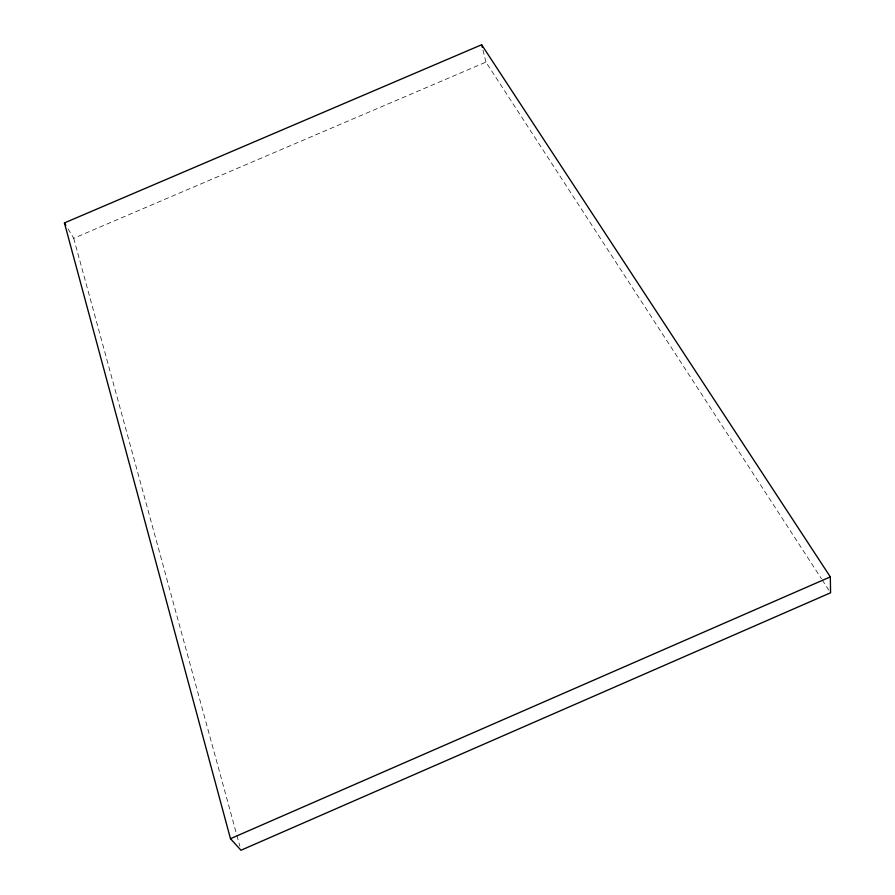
<?xml version="1.0" encoding="UTF-8"?>
<svg xmlns="http://www.w3.org/2000/svg" width="895" height="895" viewBox="0 0 895 895"><rect width="100%" height="100%" fill="white"/><g stroke="black" fill="none" stroke-linecap="round" stroke-linejoin="round"><path stroke-width="0.67" stroke-dasharray="4.47 3.36" d="M67.998 228.829L73.703 238.271L485.951 62.113L821.442 578.729M822.203 579.904L829.05 590.443M73.703 238.271L236.537 834.073M236.906 835.427L239.86 846.211M482.976 50.098L485.951 62.113"/><path stroke-width="1.34" d="M230.474 838.693L830.325 576.895L481.655 44.75L64.429 222.922L230.474 838.693L240.968 850.25L830.571 592.792L830.325 576.895M64.429 222.922L65.85 225.283M481.655 44.75L482.315 47.424"/></g></svg>
